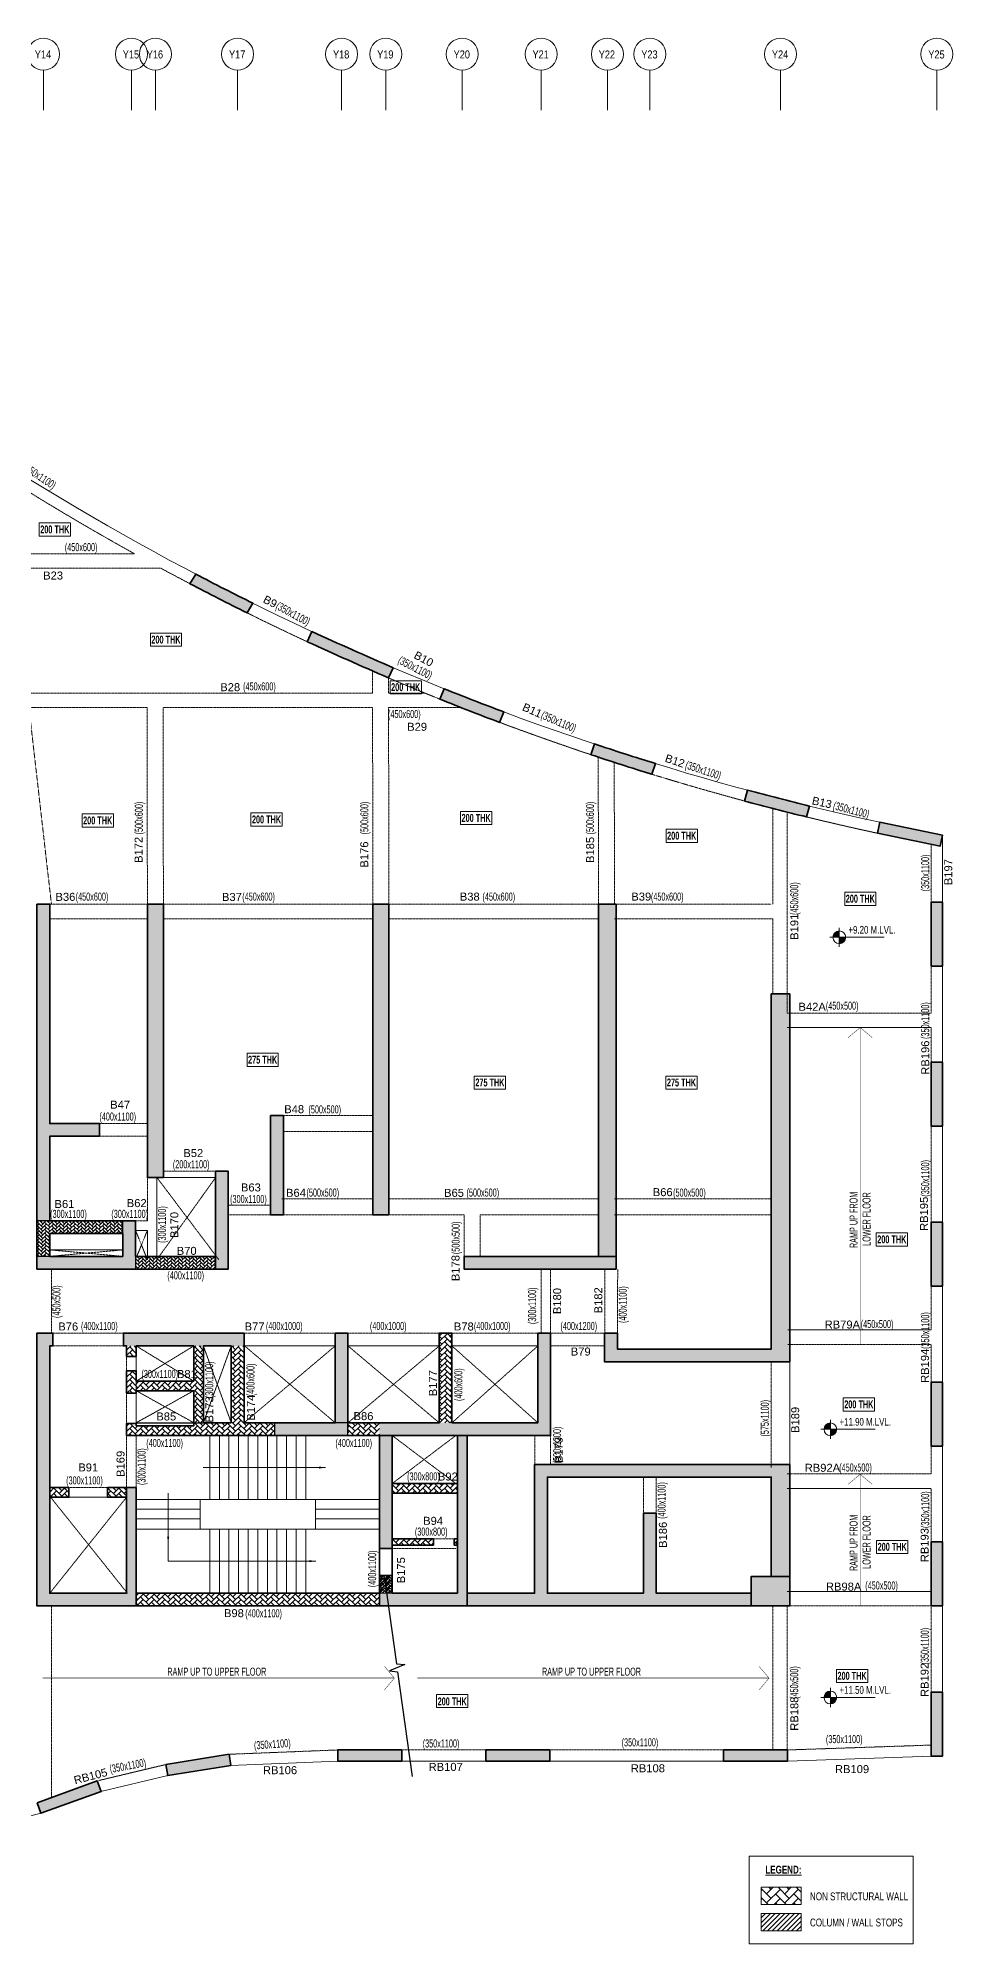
# Model space of a CAD drawing. Header units: millimetres. Extents: x 369 to 70603, y 264 to 64054.
# Drawn here: x 42012 to 70603, y 4507 to 64054 of the extents above; entities that cross this region are included whole.
import ezdxf
from ezdxf.enums import TextEntityAlignment as Align

# ---------------------------------------------------------------- set-up
doc = ezdxf.new("R2010")
doc.units = ezdxf.units.MM
doc.linetypes.add('Grid Line', pattern=[2222.5, 1270, -317.5, 317.5, -317.5])
doc.linetypes.add('HIDDEN', pattern=[0.375, 0.25, -0.125])
for name, color, linetype, lineweight in [('A-ANNO-DIMS', 8, 'Continuous', 15), ('A-DETL-MISC', 35, 'Continuous', 15), ('A-FLOR-IDEN', 11, 'Continuous', 9), ('A-GRIDS', 8, 'Continuous', 9), ('A-HIDD-ABVE', 8, 'HIDDEN', 20), ('G-____-____-DIMS', 7, 'Continuous', 9), ('G-ANNO-TEXT', 231, 'Continuous', 9), ('S-BEAM', 7, 'Continuous', 18), ('S-BEAM-IDEN', 2, 'Continuous', 9), ('S-COL HATCH', 9, 'Continuous', 0), ('S-COLS', 5, 'Continuous', 35), ('S-GRIDS', 8, 'Continuous', 9)]:
    doc.layers.add(name, color=color, linetype=linetype, lineweight=lineweight)
for name, color, linetype in [('Beam Nos', 7, 'Continuous'), ('changes', 7, 'Continuous'), ('SECTION LINE', 4, 'Continuous'), ('SUNK SLAB', 8, 'Continuous')]:
    doc.layers.add(name, color=color, linetype=linetype)
doc.styles.add('Arial Narrow', font='ARIALN.TTF', dxfattribs={"height": 400})
doc.styles.add('Dim.s & Anno.(Misc.)', font='ARIALN.TTF')
doc.styles.add('SC-BBS1', font='SansSerif')
doc.styles.add('Swis721 LtCn BT', font='swisscl.ttf', dxfattribs={"width": 0.9, "height": 233.355162})
doc.styles.add('Swis721 LtCn BT_1', font='swisscl.ttf', dxfattribs={"height": 240})
doc.styles.add('Swis721 LtCn BT_2', font='swisscl.ttf', dxfattribs={"height": 244.992296})
doc.styles.add('Swis721 LtCn BT_B', font='', dxfattribs={"width": 0.9, "height": 246.918336})
doc.styles.get('Swis721 LtCn BT_B').set_extended_font_data('Swis721 LtCn BT', bold=True)
doc.dimstyles.new('A-GFC-100', dxfattribs={"dimscale": 100, "dimtxt": 1.75, "dimasz": 1.5, "dimexe": 1.5, "dimexo": 0, "dimgap": 1, "dimtad": 1, "dimdsep": 46, "dimtxsty": 'Dim.s & Anno.(Misc.)', "dimblk": 'ARCHTICK', "dimcen": 0, "dimdle": 1.5, "dimclrd": 256, "dimclre": 8, "dimclrt": 6, "dimazin": 2, "dimtfac": 1, "dimtix": 1, "dimtmove": 2, "dimatfit": 3, "dimfxl": 1, "dimtolj": 1, "dimlwd": -1, "dimlwe": 9, "dimarcsym": 0})
pattern_1 = [(45, (-31794446.85, 20735559.75), (0, 169.7056275), [360, -120]), (135, (-31794362, 20735644.6), (1e-14, 169.7056275), [360, -120])]

# ---------------------------------------------------------------- blocks, each defined once
blk = doc.blocks.new('*U10')
blk.add_lwpolyline([(-28.23, 0), (-1.25, 0), (-0.62, 2.5), (0.62, -2.5), (1.25, 0), (34.3, 0)])
blk = doc.blocks.new('_ARCHTICK')
at = {"color": 0, "linetype": 'ByBlock', "const_width": 0.15}
blk.add_lwpolyline([(-0.5, -0.5), (0.5, 0.5)], dxfattribs=at)
blk = doc.blocks.new('A$Cb7cd9481')
at = {"layer": 'S-COL HATCH', "transparency": 33554687}
h = blk.add_hatch(color=256, dxfattribs=at)
h.dxf.hatch_style = 1
h.paths.add_polyline_path([(28420, 25306), (28602, 25607, -0.00603), (26815, 26517), (26634, 26217, 0.006005)])
h = blk.add_hatch(color=256, dxfattribs=at)
h.dxf.hatch_style = 1
h.paths.add_polyline_path([(30445, 24722), (30297, 24405, 0.004309), (32837, 23274), (32985, 23591, -0.004327)])
h = blk.add_hatch(color=256, dxfattribs=at)
h.dxf.hatch_style = 1
h.paths.add_polyline_path([(36311, 21885), (36443, 22213, -0.006015), (34578, 22935), (34446, 22609, 0.00603)])
h = blk.add_hatch(color=256, dxfattribs=at)
h.dxf.hatch_style = 1
h.paths.add_polyline_path([(41071, 20263), (41183, 20599, -0.006015), (39279, 21210), (39167, 20874, 0.00603)])
h = blk.add_hatch(color=256, dxfattribs=at)
h.dxf.hatch_style = 1
h.paths.add_polyline_path([(45907, 18929), (46003, 19269, -0.006016), (44065, 19767), (43970, 19427, 0.006031)])
h = blk.add_hatch(color=256, dxfattribs=at)
h.dxf.hatch_style = 1
h.paths.add_polyline_path([(48195, 18764), (48125, 18421), (50085, 18021), (50155, 18363)])
h = blk.add_hatch(color=256, dxfattribs=at)
h.dxf.hatch_style = 1
h.paths.add_polyline_path([(50155, 16269), (49805, 16269), (49805, 14269), (50155, 14269)])
h = blk.add_hatch(color=256, dxfattribs=at)
h.dxf.hatch_style = 1
h.paths.add_polyline_path([(49805, 9269), (50155, 9269), (50155, 11269), (49805, 11269)])
h = blk.add_hatch(color=256, dxfattribs=at)
h.dxf.hatch_style = 1
h.paths.add_polyline_path([(50155, 6269), (49805, 6269), (49805, 4269), (50155, 4269)])
h = blk.add_hatch(color=256, dxfattribs=at)
h.dxf.hatch_style = 1
h.paths.add_polyline_path([(50155, 1269), (49805, 1269), (49805, -731), (50155, -731)])
h = blk.add_hatch(color=256, dxfattribs=at)
h.dxf.hatch_style = 1
h.paths.add_polyline_path([(49805, -5724), (50155, -5724), (50155, -3724), (49805, -3724)])
h = blk.add_hatch(color=256, dxfattribs=at)
h.dxf.hatch_style = 1
h.paths.add_polyline_path([(49805, -10421), (50155, -10421), (50155, -8421), (49805, -8421)])
h = blk.add_hatch(color=256, dxfattribs=at)
h.dxf.hatch_style = 1
h.paths.add_polyline_path([(25886, -10678), (25942, -11024), (27916, -10706), (27860, -10360)])
h = blk.add_hatch(color=256, dxfattribs=at)
h.dxf.hatch_style = 1
h.paths.add_polyline_path([(31255, -10224), (31255, -10574), (33255, -10574), (33255, -10224)])
h = blk.add_hatch(color=256, dxfattribs=at)
h.dxf.hatch_style = 1
h.paths.add_polyline_path([(35880, -10224), (35880, -10574), (37880, -10574), (37880, -10224)])
h = blk.add_hatch(color=256, dxfattribs=at)
h.dxf.hatch_style = 1
h.paths.add_polyline_path([(43315, -10224), (43315, -10574), (45315, -10574), (45315, -10224)])
h = blk.add_hatch(color=256, dxfattribs=at)
h.dxf.hatch_style = 1
h.paths.add_polyline_path([(23855, -11522), (23735, -11193), (21855, -11874), (21974, -12203)])
at = {"layer": 'S-COLS', "elevation": 0}
for points in [[(26634, 26217, 0.006005), (28420, 25306), (28602, 25607, -0.00603), (26815, 26517), (26634, 26217)], [(30297, 24405), (30445, 24722, 0.004327), (32985, 23591), (32837, 23274, -0.004309), (30297, 24405)], [(36443, 22213, -0.006015), (34578, 22935), (34446, 22609, 0.00603), (36311, 21885), (36443, 22213)], [(39167, 20874, 0.00603), (41071, 20263), (41183, 20599, -0.006015), (39279, 21210), (39167, 20874)], [(46003, 19269, -0.006016), (44065, 19767), (43970, 19427, 0.006031), (45907, 18929), (46003, 19269)]]:
    blk.add_lwpolyline(points, format="xyb", dxfattribs=at)
for points in [[(48195, 18764), (50155, 18363), (50085, 18021), (48125, 18421), (48195, 18764)], [(25886, -10678), (25942, -11024), (27916, -10706), (27860, -10360), (25886, -10678)], [(21855, -11874), (21974, -12203), (23855, -11522), (23735, -11193), (21855, -11874)]]:
    blk.add_lwpolyline(points, dxfattribs=at)
for points in [[(49805, 16269), (50155, 16269), (50155, 14269), (49805, 14269)], [(49805, 11269), (50155, 11269), (50155, 9269), (49805, 9269)], [(49805, 6269), (50155, 6269), (50155, 4269), (49805, 4269)], [(49805, 1269), (50155, 1269), (50155, -731), (49805, -731)], [(49805, -3724), (50155, -3724), (50155, -5724), (49805, -5724)], [(49805, -8421), (50155, -8421), (50155, -10421), (49805, -10421)], [(31255, -10224), (33255, -10224), (33255, -10574), (31255, -10574)], [(35880, -10224), (37880, -10224), (37880, -10574), (35880, -10574)], [(43315, -10224), (45315, -10224), (45315, -10574), (43315, -10574)]]:
    blk.add_lwpolyline(points, close=True, dxfattribs=at)
blk = doc.blocks.new('Spot Elevations - M_Spot Elevation - Target Filled-23738-FIRST FLOOR  FRAMING PLAN _NTA_')
at = {"layer": 'G-____-____-DIMS'}
h = blk.add_hatch(color=256, dxfattribs=at)
edge = h.paths.add_edge_path(flags=0)
edge.add_line((0, 0), (-2, 0))
edge.add_arc((0, 0), 2, 90, 180, ccw=False)
edge.add_line((0, 2), (0, 0))
h = blk.add_hatch(color=256, dxfattribs=at)
edge = h.paths.add_edge_path(flags=0)
edge.add_line((0, 0), (2, 0))
edge.add_arc((0, 0), 2, 270, 360, ccw=False)
edge.add_line((0, -2), (0, 0))
for p, q in [((-3, 0), (14, 0)), ((0, -3), (0, 3))]:
    blk.add_line(p, q, dxfattribs=at)
blk.add_circle((0, 0), 2, dxfattribs=at)
blk = doc.blocks.new('A$C0921b736')
at = {"layer": 'S-COL HATCH', "transparency": 33554687}
h = blk.add_hatch(color=256, dxfattribs=at)
h.dxf.hatch_style = 1
h.paths.add_polyline_path([(29725, 12785), (30125, 12785), (30125, 15425), (31675, 15425), (31675, 15825), (30125, 15825), (30125, 22675), (29725, 22675)])
h = blk.add_hatch(color=256, dxfattribs=at)
h.dxf.hatch_style = 1
h.paths.add_polyline_path([(33675, 14135), (33175, 14135), (33175, 22675), (33675, 22675)])
h = blk.add_hatch(color=256, dxfattribs=at)
h.dxf.hatch_style = 1
h.paths.add_polyline_path([(40725, 12975), (40225, 12975), (40225, 22675), (40725, 22675)])
h = blk.add_hatch(color=256, dxfattribs=at)
h.dxf.hatch_style = 1
h.paths.add_polyline_path([(43075, 11675), (43075, 11275), (47825, 11275), (47825, 11675)])
h.paths.add_polyline_path([(47825, 22675), (47275, 22675), (47275, 11675), (47825, 11675)])
h = blk.add_hatch(color=256, dxfattribs=at)
h.dxf.hatch_style = 1
h.paths.add_polyline_path([(53250, 8375), (53250, 19875), (52675, 19875), (52675, 8775), (47865, 8775), (47865, 9275), (47465, 9275), (47465, 8375)])
h = blk.add_hatch(color=256, dxfattribs=at)
h.dxf.hatch_style = 1
h.paths.add_polyline_path([(37425, 16075), (37025, 16075), (37025, 12975), (37425, 12975)])
h = blk.add_hatch(color=256, dxfattribs=at)
h.dxf.hatch_style = 1
h.paths.add_polyline_path([(35305, 11675), (35305, 11275), (35705, 11275), (35705, 14335), (35305, 14335)])
h = blk.add_hatch(color=256, dxfattribs=at)
h.dxf.hatch_style = 1
h.paths.add_polyline_path([(32805, 11275), (32805, 11675), (32805, 12785), (32405, 12785), (32405, 12385), (32405, 11675), (30125, 11675), (29725, 11675), (29725, 11275)])
at = {"layer": 'S-COL HATCH'}
h = blk.add_hatch(dxfattribs=at)
h.set_pattern_fill('AR-HBONE', color=256, scale=20)
h.set_pattern_definition([(45, (-31794446.854, 20735559.75), (0, 113.13708499), [240, -80]), (135, (-31794390.286, 20735616.32), (9e-15, 113.13708499), [240, -80])])
h.paths.add_polyline_path([(30125, 12385), (30125, 11692), (30125, 11692), (30125, 11675), (29725, 11675), (29725, 12785), (32405, 12785), (32405, 12485), (32405, 12385)])
h = blk.add_hatch(dxfattribs=at)
h.set_pattern_fill('AR-HBONE', color=256, scale=20)
h.set_pattern_definition([(45, (-31966103.18, 21022167.41), (0, 113.13708499), [240, -80]), (135, (-31966046.61, 21022223.98), (9e-15, 113.13708499), [240, -80])])
h.paths.add_polyline_path([(35305, 11275), (35305, 11675), (32805, 11675), (32805, 11275)])
at = {"layer": 'S-COL HATCH', "transparency": 33554687}
h = blk.add_hatch(color=256, dxfattribs=at)
h.dxf.hatch_style = 1
h.paths.add_polyline_path([(32525, 4450), (32825, 4450), (32825, 1150), (32825, 750), (30125, 750), (29725, 750), (29725, 1150), (29725, 1150), (29725, 9275), (30225, 9275), (30225, 8875), (30125, 8875), (30125, 1150), (30125, 1150), (32525, 1150), (32525, 1150)])
h = blk.add_hatch(color=256, dxfattribs=at)
h.dxf.hatch_style = 1
h.paths.add_polyline_path([(36195, 9275), (32425, 9275), (32425, 8875), (36195, 8875)])
h = blk.add_hatch(color=256, dxfattribs=at)
h.dxf.hatch_style = 1
h.paths.add_polyline_path([(39445, 9275), (39045, 9275), (39045, 6475), (39445, 6475)])
h = blk.add_hatch(color=256, dxfattribs=at)
h.dxf.hatch_style = 1
h.paths.add_polyline_path([(40425, 6075), (40425, 6475), (45379, 6475), (45379, 9275), (45779, 9275), (45779, 6075)])
at = {"layer": 'S-COL HATCH'}
h = blk.add_hatch(dxfattribs=at)
h.set_pattern_fill('AR-HBONE', color=256, scale=30)
h.set_pattern_definition(pattern_1)
h.paths.add_polyline_path([(42695, 6475), (42295, 6475), (42295, 9275), (42695, 9275)])
h = blk.add_hatch(dxfattribs=at)
h.set_pattern_fill('AR-HBONE', color=256, scale=30)
h.set_pattern_definition(pattern_1)
h.paths.add_polyline_path([(34925, 8875), (34625, 8875), (34625, 7775), (32825, 7775), (32825, 8100), (32525, 8100), (32525, 7398), (32825, 7398), (32825, 7475), (34625, 7475), (34625, 6375), (32825, 6375), (32825, 6453), (32525, 6453), (32525, 6075), (37145, 6075), (37145, 6475), (34925, 6475)])
h = blk.add_hatch(dxfattribs=at)
h.set_pattern_fill('AR-HBONE', color=256, scale=30)
h.set_pattern_definition(pattern_1)
h.paths.add_polyline_path([(32825, 8875), (32525, 8875), (32525, 8550), (32825, 8550)])
h = blk.add_hatch(dxfattribs=at)
h.set_pattern_fill('AR-HBONE', color=256, scale=30)
h.set_pattern_definition(pattern_1)
h.paths.add_polyline_path([(36195, 6475), (35795, 6475), (35795, 8875), (36195, 8875)])
at = {"layer": 'S-COL HATCH', "transparency": 33554687}
h = blk.add_hatch(color=256, dxfattribs=at)
h.dxf.hatch_style = 1
h.paths.add_polyline_path([(39445, 6475), (37145, 6475), (37145, 6075), (39445, 6075)])
at = {"layer": 'S-COL HATCH'}
h = blk.add_hatch(dxfattribs=at)
h.set_pattern_fill('AR-HBONE', color=256, scale=30)
h.set_pattern_definition(pattern_1)
h.paths.add_polyline_path([(39445, 6475), (40425, 6475), (40425, 6075), (39445, 6075)])
at = {"layer": 'S-COL HATCH', "transparency": 33554687}
h = blk.add_hatch(color=256, dxfattribs=at)
h.dxf.hatch_style = 1
h.paths.add_polyline_path([(40425, 6075), (40825, 6075), (40825, 6075), (40825, 4575), (40825, 4575), (40825, 4275), (40825, 2550), (40425, 2550)])
h = blk.add_hatch(color=256, dxfattribs=at)
h.dxf.hatch_style = 1
h.paths.add_polyline_path([(42865, 6075), (43165, 6075), (43165, 750), (42865, 750), (40425, 750), (40425, 1150), (42865, 1150), (42865, 2850), (42865, 2850), (42865, 2850)])
h = blk.add_hatch(color=256, dxfattribs=at)
h.dxf.hatch_style = 1
h.paths.add_polyline_path([(52675, 4775), (52675, 1675), (53250, 1675), (53250, 5175), (45279, 5175), (45279, 1150), (43165, 1150), (43165, 750), (52050, 750), (52050, 1150), (49079, 1150), (49079, 3648), (48679, 3648), (48679, 1150), (45679, 1150), (45679, 4775)])
at = {"layer": 'S-COL HATCH'}
h = blk.add_hatch(dxfattribs=at)
h.set_pattern_fill('AR-HBONE', color=256, scale=30)
h.set_pattern_definition([(45, (-31794446.85, 20683630.75), (0, 169.7056275), [360, -120]), (135, (-31794362, 20683715.6), (1e-14, 169.7056275), [360, -120])])
h.paths.add_polyline_path([(32525, 4150), (32525, 4450), (31925, 4450), (31925, 4150)])
h.paths.add_polyline_path([(30725, 4150), (30725, 4450), (30125, 4450), (30125, 4150)])
h = blk.add_hatch(dxfattribs=at)
h.set_pattern_fill('AR-HBONE', color=256, scale=30)
h.set_pattern_definition(pattern_1)
h.paths.add_polyline_path([(40825, 4275), (42865, 4275), (42865, 4575), (40825, 4575)])
h = blk.add_hatch(dxfattribs=at)
h.set_pattern_fill('AR-HBONE', color=256, scale=30)
h.set_pattern_definition(pattern_1)
h.paths.add_polyline_path([(42115, 2850), (42115, 2650), (40825, 2650), (40825, 2850)])
h = blk.add_hatch(dxfattribs=at)
h.set_pattern_fill('AR-HBONE', color=256, scale=30)
h.set_pattern_definition(pattern_1)
h.paths.add_polyline_path([(42765, 2850), (42865, 2850), (42865, 2650), (42765, 2650)])
h = blk.add_hatch(dxfattribs=at)
h.set_pattern_fill('AR-HBONE', color=256, scale=30)
h.set_pattern_definition(pattern_1)
h.paths.add_polyline_path([(40425, 1700), (40825, 1700), (40825, 1150), (40425, 1150)])
at = {"layer": 'S-COL HATCH', "transparency": 33554687}
h = blk.add_hatch(color=256, dxfattribs=at)
h.dxf.hatch_style = 1
h.paths.add_polyline_path([(53250, 1675), (53250, 750), (52050, 750), (52050, 1675)])
at = {"layer": 'S-COL HATCH'}
h = blk.add_hatch(dxfattribs=at)
h.set_pattern_fill('AR-HBONE', color=256, scale=30)
h.set_pattern_definition(pattern_1)
h.paths.add_polyline_path([(40425, 1150), (32825, 1150), (32825, 750), (40425, 750)])
at = {"layer": 'changes'}
for p, q in [((30125, 12785), (29725, 12785)), ((32405, 12385), (32405, 12785)), ((30125, 11675), (29725, 11675)), ((32805, 11675), (32805, 11275)), ((35305, 11675), (35305, 11275))]:
    blk.add_line(p, q, dxfattribs=at)
blk.add_lwpolyline([(39445, 6475), (37145, 6475), (37145, 6075), (39445, 6075)], close=True, dxfattribs=at)
at = {"layer": 'S-COLS'}
for p, q in [((32525, 4450), (32525, 1150)), ((32825, 4450), (32825, 1150)), ((40825, 2550), (40425, 2550)), ((40825, 1700), (40425, 1700)), ((32825, 1150), (32825, 750))]:
    blk.add_line(p, q, dxfattribs=at)
for points in [[(29725, 11275), (29725, 22675), (30125, 22675), (30125, 15825), (31675, 15825), (31675, 15425), (30125, 15425), (30125, 12785), (32805, 12785), (32805, 11675), (35305, 11675), (35305, 14335), (35705, 14335), (35705, 11275), (29725, 11275)], [(47825, 11675), (47825, 22675), (47275, 22675), (47275, 11675), (47825, 11675)], [(29725, 1150), (29725, 9275), (30225, 9275), (30225, 8875), (30125, 8875), (30125, 1150), (32525, 1150)], [(36195, 9275), (32425, 9275), (32425, 8875), (32525, 8875), (32525, 8550), (32825, 8550), (32825, 8875), (33725, 8875), (34625, 8875), (34625, 7775), (32825, 7775), (32825, 8100), (32525, 8100), (32525, 7398), (32825, 7398), (32825, 7475), (34625, 7475), (34625, 6375), (33725, 6375), (32825, 6375), (32825, 6453), (32525, 6453), (32525, 6075), (34625, 6075), (34625, 6075), (45779, 6075), (45779, 9275), (45379, 9275), (45379, 6475), (42695, 6475), (42695, 9275)], [(39045, 9275), (39045, 6475), (36195, 6475), (36195, 9275)], [(39445, 9275), (39045, 9275)], [(42295, 9275), (42295, 6475), (39445, 6475), (39445, 9275)], [(42695, 9275), (42295, 9275)], [(40825, 750), (40425, 750), (40425, 6075)], [(40825, 6075), (40825, 1150)], [(43165, 6075), (43165, 750), (42865, 750)], [(42865, 1150), (42865, 6075)], [(43165, 1150), (45279, 1150), (45279, 5175), (53250, 5175)], [(53250, 5175), (53250, 1675), (52675, 1675), (52675, 4775), (45679, 4775), (45679, 1150), (48679, 1150), (48679, 3648), (49079, 3648), (49079, 1150), (52050, 1150), (52050, 750), (43165, 750)], [(30125, 4150), (30725, 4150), (30725, 4450), (30125, 4450)], [(32525, 4150), (31925, 4150), (31925, 4450), (32825, 4450)], [(40825, 2850), (42115, 2850)], [(42115, 2650), (40825, 2650)], [(42115, 2850), (42115, 2650)], [(42765, 2650), (42765, 2850)], [(42765, 2850), (42865, 2850)], [(42865, 2650), (42765, 2650)], [(30125, 750), (30125, 750), (29725, 750), (29725, 1150)], [(32825, 1150), (40425, 1150), (40425, 750), (30125, 750)], [(40825, 1150), (42865, 1150)], [(42865, 750), (40825, 750)]]:
    blk.add_lwpolyline(points, dxfattribs=at)
for points in [[(33675, 14135), (33175, 14135), (33175, 22675), (33675, 22675)], [(53250, 8375), (47465, 8375), (47465, 9275), (47865, 9275), (47865, 8775), (52675, 8775), (52675, 19875), (53250, 19875)], [(30125, 12385), (32405, 12385), (32405, 11675), (30125, 11675)], [(35795, 6475), (34925, 6475), (34925, 8875), (35795, 8875)], [(40825, 4575), (42865, 4575), (42865, 4275), (40825, 4275)]]:
    blk.add_lwpolyline(points, close=True, dxfattribs=at)
at = {"layer": 'S-COLS', "elevation": 0}
for points in [[(40725, 12975), (40225, 12975), (40225, 22675), (40725, 22675)], [(37425, 16075), (37025, 16075), (37025, 12975), (37425, 12975)], [(43075, 11675), (47825, 11675), (47825, 11275), (43075, 11275)], [(53250, 750), (52050, 750), (52050, 1675), (53250, 1675)]]:
    blk.add_lwpolyline(points, close=True, dxfattribs=at)
blk = doc.blocks.new('Grid - Type 1 Structural-6743905-9TH FLOOR LVL')
at = {"layer": 'A-GRIDS'}
blk.add_circle((0, 0), 4, dxfattribs=at)
blk = doc.blocks.new('A$C45bf0ae9')
at = {"layer": 'S-GRIDS', "linetype": 'Grid Line'}
for p, q in [((22055, 41014), (22055, 42264)), ((24805, 41014), (24805, 42264)), ((25555, 41014), (25555, 42264)), ((28125, 41014), (28125, 42264)), ((31375, 41014), (31375, 42264)), ((32755, 41014), (32755, 42264)), ((35145, 41014), (35145, 42264)), ((37610, 41014), (37610, 42264)), ((39680, 41014), (39680, 42264)), ((41010, 41014), (41010, 42264)), ((45093, 41014), (45093, 42264)), ((49980, 41014), (49980, 42264))]:
    blk.add_line(p, q, dxfattribs=at)
at = {"layer": 'A-GRIDS', "xscale": 124.9999999999999, "yscale": 124.9999999999999, "zscale": 124.9999999999999}
for p in [(22055, 42764), (24805, 42764), (25555, 42764), (28125, 42764), (31375, 42764), (32755, 42764), (35145, 42764), (37610, 42764), (39680, 42764), (41010, 42764), (45093, 42764), (49980, 42764)]:
    blk.add_blockref('Grid - Type 1 Structural-6743905-9TH FLOOR LVL', p, dxfattribs=at)
at = {"layer": 'A-GRIDS', "lineweight": 18, "char_height": 250, "width": 641.35, "attachment_point": 1, "style": 'Arial Narrow'}
for s, insert in [('Y14', (21786, 42879)), ('Y15', (24536, 42879)), ('Y16', (25286, 42879)), ('Y17', (27856, 42879)), ('Y18', (31106, 42879)), ('Y19', (32486, 42879)), ('Y20', (34876, 42879)), ('Y21', (37341, 42879)), ('Y22', (39411, 42879)), ('Y23', (40741, 42879)), ('Y24', (44824, 42879)), ('Y25', (49711, 42879))]:
    blk.add_mtext(s, dxfattribs=dict(at, insert=insert))
blk = doc.blocks.new('A$C40398dd4')
at = {"layer": 'A-ANNO-DIMS', "ltscale": 500, "elevation": 0}
blk.add_lwpolyline([(5810, 1000), (6600, 1000), (6600, 1565)], dxfattribs=at)
at = {"layer": 'A-DETL-MISC'}
for p, q in [((2300, 4925), (2300, 2925)), ((2600, 4925), (2600, 2925)), ((2900, 4925), (2900, 2925)), ((3200, 4925), (3200, 2925)), ((3500, 4925), (3500, 2925)), ((3800, 4925), (3800, 2925)), ((4100, 4925), (4100, 2925)), ((4400, 4925), (4400, 2925)), ((4700, 4925), (4700, 2925)), ((5000, 4925), (5000, 2925)), ((5300, 4925), (5300, 2925)), ((2300, 0), (2300, 2000)), ((2600, 0), (2600, 2000)), ((2900, 0), (2900, 2000)), ((3200, 0), (3200, 2000)), ((3500, 0), (3500, 2000)), ((3800, 0), (3800, 2000)), ((4100, 0), (4100, 2000)), ((4400, 0), (4400, 2000)), ((4700, 0), (4700, 2000)), ((5000, 0), (5000, 2000)), ((5300, 0), (5300, 2000))]:
    blk.add_line(p, q, dxfattribs=at)
for points in [[(2000, 2925), (0, 2925)], [(2000, 2625), (0, 2625)], [(5600, 2925), (7600, 2925)], [(5600, 2625), (7600, 2625)], [(2000, 2325), (0, 2325)], [(5600, 2325), (7600, 2325)]]:
    blk.add_lwpolyline(points, dxfattribs=at)
blk.add_lwpolyline([(5600, 2925), (5600, 2000), (2000, 2000), (2000, 2925)], close=True, dxfattribs=at)
at = {"layer": 'A-DETL-MISC', "elevation": 0}
for points in [[(2000, 2000), (0, 2000)], [(5600, 2000), (7600, 2000)]]:
    blk.add_lwpolyline(points, dxfattribs=at)
at = {"layer": 'A-ANNO-DIMS', "ltscale": 500}
for points in [[(1688, 3925), (5510, 3925)], [(6600, 1565), (6600, 3126)], [(1988, 1000), (5810, 1000)]]:
    blk.add_leader(points, dimstyle='A-GFC-100', override={"dimasz": 2, "dimtad": 0, "dimfxl": 0.18, "dimarcsym": 1}, dxfattribs=at)

msp = doc.modelspace()

# ---------------------------------------------------------------- hatches: boundary and pattern name
at = {"layer": 'S-COL HATCH'}
h = msp.add_hatch(dxfattribs=at)
h.set_pattern_fill('AR-HBONE', color=256, scale=15)
h.set_pattern_definition([(45, (-31754194.375, 20697945.88), (0, 84.85281374), [180, -60]), (135, (-31754151.95, 20697988.306), (7e-15, 84.85281374), [180, -60])])
h.paths.add_polyline_path([(53077.5, 16015.2), (52677.5, 16015.2), (52677.5, 15465.1), (53077.5, 15465.1)])
at = {"layer": 'SUNK SLAB'}
h = msp.add_hatch(dxfattribs=at)
h.set_pattern_fill('AR-HBONE', color=8, scale=50, style=0)
h.set_pattern_definition([(45, (-31293991.19, 20969803.68), (0, 282.8427125), [600, -200]), (135, (-31293849.76, 20969945.1), (2e-14, 282.8427125), [600, -200])])
h.paths.add_polyline_path([(65859, 6275.1), (65859, 5733.9), (64609.4, 5733.9), (64609.4, 6275.1)], flags=0)
h = msp.add_hatch(dxfattribs=at)
h.set_pattern_fill('ANSI31', color=8, scale=850, style=0)
h.set_pattern_definition([(45, (-31293991.19, 20970472.18), (-75.1300955, 75.1300955), [])])
h.paths.add_polyline_path([(65859, 5458.7), (65859, 4917.5), (64609.4, 4917.5), (64609.4, 5458.7)], flags=0)

# ---------------------------------------------------------------- linework, layer by layer
at = {"layer": 'A-FLOR-IDEN', "color": 8, "flags": 128}
for points in [[(43023.9, 48905.2), (43023.9, 48493.3), (42046.4, 48493.3), (42046.4, 48905.2)], [(43023.9, 48905.2), (43023.9, 48493.3), (42046.4, 48493.3), (42046.4, 48905.2)], [(46497.4, 45463.2), (46497.4, 45051.3), (45519.9, 45051.3), (45519.9, 45463.2)], [(46497.4, 45463.2), (46497.4, 45051.3), (45519.9, 45051.3), (45519.9, 45463.2)], [(53989.9, 43976.2), (53989.9, 43564.3), (53012.4, 43564.3), (53012.4, 43976.2)], [(53989.9, 43976.2), (53989.9, 43564.3), (53012.4, 43564.3), (53012.4, 43976.2)], [(44363.9, 39811.7), (44363.9, 39399.8), (43386.4, 39399.8), (43386.4, 39811.7)], [(44363.9, 39811.7), (44363.9, 39399.8), (43386.4, 39399.8), (43386.4, 39811.7)], [(49639.9, 39842.7), (49639.9, 39430.8), (48662.4, 39430.8), (48662.4, 39842.7)], [(49639.9, 39842.7), (49639.9, 39430.8), (48662.4, 39430.8), (48662.4, 39842.7)], [(56191.4, 39891.2), (56191.4, 39479.3), (55213.9, 39479.3), (55213.9, 39891.2)], [(56191.4, 39891.2), (56191.4, 39479.3), (55213.9, 39479.3), (55213.9, 39891.2)], [(62616.4, 39335.7), (62616.4, 38923.8), (61638.9, 38923.8), (61638.9, 39335.7)], [(62616.4, 39335.7), (62616.4, 38923.8), (61638.9, 38923.8), (61638.9, 39335.7)], [(68198.4, 37366.7), (68198.4, 36954.8), (67220.9, 36954.8), (67220.9, 37366.7)], [(68198.4, 37366.7), (68198.4, 36954.8), (67220.9, 36954.8), (67220.9, 37366.7)], [(49519.1, 32334), (49519.1, 31922.2), (48541.6, 31922.2), (48541.6, 32334)], [(56622.1, 31624), (56622.1, 31212.2), (55644.6, 31212.2), (55644.6, 31624)], [(62609.1, 31624), (62609.1, 31212.2), (61631.6, 31212.2), (61631.6, 31624)]]:
    msp.add_lwpolyline(points, close=True, dxfattribs=at)
at = {"layer": 'A-FLOR-IDEN', "color": 8, "elevation": 0, "flags": 128}
for points in [[(69183.5, 26721.6), (69183.5, 26309.8), (68206, 26309.8), (68206, 26721.6)], [(68153, 21566.7), (68153, 21154.9), (67175.5, 21154.9), (67175.5, 21566.7)], [(69196, 17114.7), (69196, 16702.9), (68218.5, 16702.9), (68218.5, 17114.7)], [(67940.3, 13084.2), (67940.3, 12672.4), (66962.8, 12672.4), (66962.8, 13084.2)], [(55443.4, 12302.6), (55443.4, 11890.8), (54465.9, 11890.8), (54465.9, 12302.6)]]:
    msp.add_lwpolyline(points, close=True, dxfattribs=at)
at = {"layer": 'A-HIDD-ABVE', "linetype": 'HIDDEN'}
for p, q in [((47557.5, 28450.3), (45727.5, 25890.3)), ((47657.5, 25890.3), (45727.5, 28450.3)), ((45427.5, 26800.3), (45057.5, 25890.3)), ((45427.5, 25890.3), (45057.5, 26800.3)), ((44657.5, 26190.5), (42377.5, 25990.3)), ((44657.5, 25990.3), (42377.5, 26190.5)), ((46877.5, 23190.3), (45077.5, 22090.3)), ((46877.5, 22090.3), (45077.5, 23190.3)), ((48047.5, 23190.3), (47177.5, 20790.3)), ((48047.5, 20790.3), (47177.5, 23190.3)), ((51297.5, 23190.3), (48447.5, 20790.3)), ((51297.5, 20790.3), (48467.5, 23190.3)), ((54547.5, 23190.3), (51697.5, 20790.3)), ((54547.5, 20790.3), (51697.5, 23190.3)), ((57631.8, 23190.3), (54947.5, 20790.3)), ((57631.8, 20790.3), (54947.5, 23190.3)), ((46877.5, 20790.3), (45077.5, 21790.3)), ((46877.5, 21790.3), (45077.5, 20790.3)), ((53077.5, 20390.3), (55067.4, 18890.3)), ((53077.5, 18890.3), (55067.4, 20390.3)), ((44777.5, 18465.1), (42377.5, 15465.1)), ((42401.6, 18465.1), (44801.6, 15465.1))]:
    msp.add_line(p, q, dxfattribs=at)
at = {"layer": 'G-ANNO-TEXT', "color": 7, "elevation": 0}
for points in [[(64240.8, 7247.3), (69359.5, 7247.3), (69359.5, 4507.1), (64240.8, 4507.1)], [(65859, 6275.1), (65859, 5733.9), (64609.4, 5733.9), (64609.4, 6275.1)], [(65859, 5458.7), (65859, 4917.5), (64609.4, 4917.5), (64609.4, 5458.7)]]:
    msp.add_lwpolyline(points, close=True, dxfattribs=at)
at = {"layer": 'S-BEAM', "linetype": 'HIDDEN'}
for p, q in [((41698.3, 47940.3), (45028.9, 47940.3)), ((41698.3, 47490.3), (45850.3, 47490.3)), ((52464.2, 43590.3, 0), (52462.8, 44278, 0)), ((41698.3, 43590.3), (52464.2, 43590.3)), ((52964.2, 43590.3, 0), (52963.3, 44063.1, 0)), ((52964.2, 43590.3), (54096.9, 43590.3)), ((42425.9, 37018.8), (41725, 43141.5, 0)), ((45419.9, 43140.3), (41725.1, 43140.3)), ((45427.5, 36990.3), (45419.9, 43140.3)), ((45920.1, 43140.3), (52465.1, 43140.3)), ((45927.5, 36990.3), (45920.1, 43140.3)), ((52477.5, 36990.3, 0), (52465.1, 43140.3, 0)), ((52965.1, 43140.3), (55221.3, 43140.3)), ((52977.5, 36990.3, 0), (52965.1, 43140.3, 0)), ((59527.5, 36990.3), (59518.2, 41588.7)), ((60027.5, 36990.3), (60018.5, 41424.9)), ((64977.6, 36990.3), (64977.6, 39983.8)), ((65427.6, 33590.3), (65427.6, 39869.1)), ((45427.5, 36990.3), (42377.5, 36990.3)), ((45927.5, 36990.3), (52477.5, 36990.3, 0)), ((59527.5, 36990.3), (52977.5, 36990.3, 0)), ((64927.5, 36990.3), (60027.5, 36990.3)), ((45427.5, 36540.3), (42377.5, 36540.3)), ((45927.5, 36540.3), (52477.5, 36540.3)), ((59527.5, 36540.3), (52977.5, 36540.3)), ((64977.6, 36540.3), (60027.5, 36540.3)), ((64977.6, 34190.3), (64977.6, 36540.3)), ((69927.9, 33590.3), (65427.6, 33590.3)), ((49677.5, 30390.3, 0), (52477.5, 30390.3, 0)), ((43927.5, 30140.3), (45427.5, 30140.3)), ((49677.5, 29890.3, 0), (52477.5, 29890.3, 0)), ((43927.5, 29740.3), (45427.5, 29740.3)), ((47557.5, 28650.3), (45927.5, 28650.3)), ((45427.5, 28450.3), (45427.5, 27100.3)), ((49277.5, 27590.3), (47957.5, 27590.3)), ((52477.5, 27790.3, 0), (49627.5, 27790.3, 0)), ((59527.5, 27790.3), (52977.5, 27790.3)), ((60027.5, 27790.3), (64927.5, 27790.3)), ((45427.5, 27100.3), (45057.5, 27100.3)), ((55327.5, 27290.3), (47957.5, 27290.3)), ((55327.5, 25990.4, 0), (55327.5, 27290.3, 0)), ((59527.5, 27290.3), (55827.5, 27290.3)), ((55827.5, 25990.4, 0), (55827.5, 27290.3, 0)), ((60027.5, 27290.3), (64927.5, 27290.3)), ((42427.5, 25590.3), (42427.5, 23590.3)), ((57731.8, 23590.3), (57731.8, 25590.3, 0)), ((58031.8, 23590.3), (58031.8, 25590.3, 0)), ((59727.5, 25590.3), (59727.5, 23590.3)), ((60127.5, 25590.3, 0), (60117.5, 23590.3)), ((44677.5, 23590.3), (42477.5, 23590.3)), ((51297.5, 23590.3), (48447.5, 23590.3)), ((54547.5, 23590.3), (51697.5, 23590.3)), ((57631.8, 23590.3), (54947.5, 23590.3)), ((59727.5, 23590.3), (58031.8, 23590.3)), ((65441.8, 23240.3), (69927.9, 23240.3)), ((44677.5, 23190.3), (42477.5, 23190.3)), ((44777.5, 20767.8), (44777.5, 23190.3)), ((59727.5, 23190.3), (58031.8, 23190.3)), ((64927.5, 19393.8), (64927.5, 22693.8, 0)), ((44777.5, 18765.1), (44777.5, 20390.3)), ((45077.5, 18765.1), (45077.5, 20390.3)), ((57531.8, 20390.3), (57531.8, 19490.3)), ((58031.8, 20390.3), (58031.8, 19490.3)), ((60931.8, 17962.9), (60931.8, 19090.3)), ((61331.8, 17962.9), (61331.8, 19090.3)), ((65427.5, 19190.3), (69927.9, 19190.3)), ((44177.5, 18765.1), (42977.5, 18765.1)), ((55067.4, 16865.1), (53077.5, 16865.1)), ((55017.8, 17165.1), (54317.4, 17165.1)), ((42427.5, 15065.1), (42427.5, 9079.1)), ((64977.5, 15065.1), (64977.5, 10570.8)), ((65427.5, 15065.1), (69941.8, 15065.1)), ((65427.5, 15065.1), (65427.5, 10584.2)), ((65425.9, 10566.1), (69931.2, 10719.3, 0)), ((48004.5, 10432.4, 0), (51370.9, 10566.2, 0)), ((53377.8, 10566.3, 0), (56002.9, 10566.3, 0)), ((63437.8, 10566.3, 0), (58002.9, 10566.3, 0)), ((43896.3, 9608.6, 0), (45983.4, 10107, 0)), ((42427.5, 8706.8), (42427.5, 8702.3))]:
    msp.add_line(p, q, dxfattribs=at)
at = {"layer": 'S-BEAM'}
for p, q in [((69927.9, 33140.3), (65427.5, 33140.3)), ((45727.5, 28450.3), (45727.5, 25890.3)), ((47557.5, 28450.3), (45927.5, 28450.3)), ((45427.5, 26800.3), (45057.5, 26800.3)), ((45427.5, 26800.3), (45427.5, 25890.3)), ((65441.8, 23690.3), (69927.9, 23690.3)), ((45077.5, 20767.8), (45077.5, 23190.3)), ((51297.5, 23190.3), (48447.5, 23190.3)), ((54547.5, 23190.3), (51697.5, 23190.3)), ((57631.8, 23190.3), (54947.5, 23190.3)), ((65502.5, 19390.3), (65502.5, 22690.3, 0)), ((44177.5, 18465.1), (42977.5, 18465.1)), ((65427.5, 18740.3), (69927.9, 18740.3)), ((65427.5, 15515.1), (69941.8, 15515.1)), ((48018.4, 10082.6, 0), (51384.8, 10216.4, 0)), ((53377.8, 10216.3, 0), (56002.9, 10216.3, 0)), ((63437.8, 10216.3, 0), (58002.9, 10216.3, 0)), ((65437.8, 10216.3), (69943.1, 10369.5, 0)), ((43977.6, 9268.2, 0), (46064.7, 9766.6, 0)), ((35869.8, 6968, 0), (42097.1, 8587.2, 0))]:
    msp.add_line(p, q, dxfattribs=at)
at = {"layer": 'S-BEAM', "ltscale": 250000, "elevation": 0}
msp.add_lwpolyline([(70277.9, 39153.7, -0.1044195), (38160.8, 52618.7, 0.059137), (30037.7, 57941.5, 0.0634891)], format="xyb", dxfattribs=at)
at = {"layer": 'S-BEAM', "linetype": 'HIDDEN', "elevation": 0}
for points in [[(45028.9, 47940.3, -0.0114004), (41698.3, 49889.7)], [(52462.8, 44278, -0.0217249), (45850.3, 47490.3, -0.0217249)], [(59518.2, 41588.7, -0.0207042), (52963.3, 44063.1, -0.0207042)], [(64977.6, 39983.8, -0.0152572), (60018.5, 41424.9, -0.0152572)], [(69941.8, 38862.1, -0.0136644), (65427.6, 39869.1, -0.0136644)]]:
    msp.add_lwpolyline(points, format="xyb", dxfattribs=at)
for points in [[(69927.9, 33590.3), (69927.9, 38862.1)], [(69927.9, 23690.3), (69927.9, 33140.3)], [(69927.9, 19190.3), (69927.9, 23240.3)], [(69927.9, 10369.5), (69927.9, 18740.3)]]:
    msp.add_lwpolyline(points, dxfattribs=at)
at = {"layer": 'S-BEAM', "elevation": 0}
msp.add_lwpolyline([(70277.9, 10369.5), (70277.9, 39153.7)], dxfattribs=at)
at = {"layer": 'S-BEAM', "const_width": 12.5, "elevation": 0}
for points in [[(68081.2, 32824), (67706.2, 33140.3), (67331.2, 32824)], [(52830.3, 12435.9), (53146.6, 12810.9), (52830.3, 13185.9)], [(64539.9, 12435.9), (64856.3, 12810.9), (64539.9, 13185.9)], [(42152.8, 12815.1), (53145.3, 12815.1)], [(53862.5, 12815.1), (64855, 12815.1)]]:
    msp.add_lwpolyline(points, dxfattribs=at)
at = {"layer": 'S-BEAM', "const_width": 12.5}
for points in [[(67706.2, 33140.3), (67706.2, 23240.3)], [(68081.2, 18866.8), (67706.2, 19183.2), (67331.2, 18866.8)], [(67706.2, 19190.3), (67706.2, 15065.1)]]:
    msp.add_lwpolyline(points, dxfattribs=at)
at = {"layer": 'S-BEAM', "elevation": 0}
msp.add_lwpolyline([(42377.5, 25990.3), (44657.5, 25990.3), (44657.5, 26190.5), (42377.5, 26190.5)], close=True, dxfattribs=at)
at = {"layer": 'S-COL HATCH', "elevation": 0}
msp.add_lwpolyline([(53077.5, 15465.1), (52677.5, 15465.1), (52677.5, 16015.2), (53077.5, 16015.2)], close=True, dxfattribs=at)
at = {"layer": 'SECTION LINE'}
msp.add_line((45077.5, 20790.3), (47177.5, 20790.3), dxfattribs=at)

# ---------------------------------------------------------------- block references
at = {"xscale": 100, "yscale": 100, "zscale": 100, "rotation": 277.960533334072}
msp.add_blockref('*U10', (53230.7, 13136, 0), dxfattribs=at)
at = {"layer": 'Beam Nos'}
msp.add_blockref('A$C45bf0ae9', (20123.1, 20790.3), dxfattribs=at)
at = {"layer": 'changes'}
msp.add_blockref('A$C0921b736', (12252.5, 14315.1), dxfattribs=at)
msp.add_blockref('A$C0921b736', (12252.5, 14315.1), dxfattribs=at)
at = {"layer": 'G-____-____-DIMS', "xscale": 99.99999999999991, "yscale": 99.99999999999991, "zscale": 99.99999999999991}
for p in [(67053.8, 35958.6, 0), (66775.3, 20585.1, 0), (66775.3, 12205.6, 0)]:
    msp.add_blockref('Spot Elevations - M_Spot Elevation - Target Filled-23738-FIRST FLOOR  FRAMING PLAN _NTA_', p, dxfattribs=at)
at = {"layer": 'S-BEAM'}
msp.add_blockref('A$Cb7cd9481', (20123.1, 20790.3), dxfattribs=at)
at = {"layer": 'S-BEAM-IDEN', "xscale": -1}
msp.add_blockref('A$C40398dd4', (52677.5, 15465.1), dxfattribs=at)

# ---------------------------------------------------------------- texts
at = {"layer": 'A-FLOR-IDEN', "color": 1, "char_height": 246.92, "width": 1155, "attachment_point": 2, "line_spacing_factor": 0.964267, "style": 'Swis721 LtCn BT_B'}
for s, insert in [('200 THK', (42535.2, 48827.1)), ('200 THK', (42535.2, 48827.1)), ('200 THK', (46008.7, 45385.1)), ('200 THK', (46008.7, 45385.1)), ('200 THK', (53501.2, 43898.1)), ('200 THK', (53501.2, 43898.1)), ('200 THK', (43875.2, 39733.6)), ('200 THK', (43875.2, 39733.6)), ('200 THK', (49151.2, 39764.6)), ('200 THK', (49151.2, 39764.6)), ('200 THK', (55702.7, 39813.1)), ('200 THK', (55702.7, 39813.1)), ('200 THK', (62127.7, 39257.6)), ('200 THK', (62127.7, 39257.6)), ('200 THK', (67709.7, 37288.6)), ('200 THK', (67709.7, 37288.6)), ('275 THK', (49030.3, 32256)), ('275 THK', (56133.3, 31546)), ('275 THK', (62120.3, 31546)), ('200 THK', (68694.8, 26643.6)), ('200 THK', (67664.3, 21488.7)), ('200 THK', (68707.3, 17036.7)), ('200 THK', (67451.5, 13006.2)), ('200 THK', (54954.6, 12206.6))]:
    msp.add_mtext(s, dxfattribs=dict(at, insert=insert))
at = {"layer": 'Beam Nos', "color": 3, "style": 'SC-BBS1'}
for s, p in [('B23', (42480.8, 47062.7)), ('B28', (48016.6, 43574.2)), ('B29', (53857.6, 42336.7)), ('B36', (42865.7, 37022.8)), ('B37', (48070.2, 37019.1)), ('B38', (55503.1, 37030.2)), ('B39', (60863.2, 37030.2)), ('B42A', (66204.9, 33588.2)), ('B47', (44575.8, 30529.1)), ('B48', (50014.8, 30387.6)), ('B52', (46861.7, 29017.4)), ('B63', (48661.7, 27943.1)), ('B64', (50071.5, 27775.5)), ('B65', (55011.7, 27774)), ('B66', (61533.6, 27795.7, 0)), ('B61', (42834.9, 27425.6)), ('B62', (45094.3, 27453.9)), ('B70', (46655.6, 25962)), ('B76', (42952.8, 23598.5)), ('B77', (48777.8, 23598.5)), ('B78', (55316.8, 23598.5)), ('RB79A', (67147.9, 23658.7)), ('B79', (58971.3, 22815.1)), ('B81', (46662, 22112.2)), ('B85', (46017.3, 20787.2)), ('B86', (52182, 20796.7)), ('B91', (43579.7, 19194.9, 0)), ('B92', (54818.3, 18909.7, 0)), ('RB92A', (66524.9, 19182.7)), ('B94', (54357.3, 17526.1, 0)), ('RB98A', (67188.8, 15471, 0)), ('B98', (48132.6, 14640.9, 0))]:
    msp.add_text(s, height=250, dxfattribs=at).set_placement(p, align=Align.BOTTOM_CENTER)
for s, rotation, p in [('B9', 332.64829, (49174, 46269.7, 0)), ('B10', 331.961303, (53970.5, 44481.7)), ('B11', 335.988913, (57374.9, 42866.7)), ('B12', 341.267559, (61851.7, 41282.1)), ('B13', 347.635051, (66467.3, 39976.7, 0)), ('B172', 90, (45353.3, 38690.7)), ('B176', 90, (52406.3, 38544.7, 0)), ('B185', 90, (59465.6, 38687.5)), ('B191', 90, (65847, 36287.5, 0)), ('B170', 90, (46469.9, 26969.4)), ('B178', 90, (55257.7, 25623.7)), ('B180', 90, (58434.9, 24592.4)), ('B182', 90, (59720.3, 24615.5)), ('B177', 90, (54552.8, 22025.7)), ('B173', 90, (47563.7, 21207)), ('B174', 90, (48862.3, 21261.6)), ('B189', 90, (65874.7, 20879.3, 0)), ('B179', 90, (58481.8, 19939.6)), ('B169', 90, (44788.6, 19506.3, 0)), ('B186', 90, (61738.4, 17288.3, 0)), ('B175', 90, (53554.4, 16182.4)), ('RB188', 90, (65846.6, 11699.7, 0))]:
    msp.add_text(s, height=250, rotation=rotation, dxfattribs=at).set_placement(p, align=Align.BOTTOM_CENTER)
at = {"layer": 'Beam Nos', "style": 'SC-BBS1'}
for s, rotation, p in [('B197', 90, (70657.5, 37995.3, 0)), ('RB196', 90, (69939.4, 32198.2, 0)), ('RB195', 90, (69899.4, 27319.4, 0)), ('RB194', 90, (69928.5, 22569.3, 0)), ('RB193', 90, (69919.9, 16967.2, 0)), ('RB192', 90, (69919.9, 12755.7, 0)), ('RB105', 14.57455, (43702.3, 9554, 0))]:
    msp.add_text(s, height=250, rotation=rotation, dxfattribs=at).set_placement(p, align=Align.BOTTOM_CENTER)
for s, p in [('RB107', (54751.5, 9836.4, 0)), ('RB108', (61070, 9794.4, 0)), ('RB106', (49573.5, 9734.4, 0)), ('RB109', (67451.5, 9768.4, 0))]:
    msp.add_text(s, height=250, dxfattribs=at).set_placement(p, align=Align.BOTTOM_CENTER)
at = {"layer": 'G-____-____-DIMS', "char_height": 240, "attachment_point": 1, "line_spacing_factor": 0.970126, "style": 'Swis721 LtCn BT_1'}
for s, insert, width in [('+9.20 M.LVL.', (67339.2, 36314.2, 0), 1683.881), ('+11.90 M.LVL.', (67060.7, 20940.7, 0), 2163.211), ('+11.50 M.LVL.', (67060.7, 12561.2, 0), 2163.211)]:
    msp.add_mtext(s, dxfattribs=dict(at, insert=insert, width=width))
at = {"layer": 'G-ANNO-TEXT', "color": 7, "char_height": 244.992, "attachment_point": 1, "line_spacing_factor": 0.971848, "style": 'Swis721 LtCn BT_2'}
for s, insert, width in [('\\fSwis721 LtCn BT|b1|i0|c0|p34|;\\LLEGEND:', (64741.2, 6949.8), 1299), ('NON STRUCTURAL WALL', (66137.1, 6114.4), 3845.238), ('COLUMN / WALL STOPS', (66137.1, 5298), 3845.238)]:
    msp.add_mtext(s, dxfattribs=dict(at, insert=insert, width=width))
at = {"layer": 'S-BEAM-IDEN', "style": 'Swis721 LtCn BT', "width": 0.8}
for s, rotation, p in [('(350x1100)', 326.357118, (41512.2, 50583.5)), ('(450x600)', 360, (42847.4, 48023.7)), ('(350x1100)', 331.043018, (49418.3, 46238.2)), ('(350x1100)', 332.517574, (53233.9, 44535.3)), ('(450x600)', 360, (48420.3, 43673.7)), ('(450x600)', 360, (52948.3, 42811.2)), ('(350x1100)', 336.769663, (57705.1, 42805.8)), ('(350x1100)', 341.716901, (62217.8, 41242.1)), ('(500x600)', 90, (45284.8, 39174.4)), ('(500x600)', 90, (52334.8, 39174.4, 0)), ('(500x600)', 90, (59384.8, 39174.4)), ('(350x1100)', 345.468765, (66840.4, 39963.5)), ('(350x1100)', 90, (69862.7, 37395.9)), ('(450x600)', 90, (65769.8, 36657.4)), ('(350x1100)', 90, (69862.7, 32782.3, 0)), ('(350x1100)', 90, (69862.7, 27854.3)), ('(300x1100)', 90, (46009.5, 26410, 0)), ('RAMP UP FROM', 90, (67624.7, 26247.9)), ('LOWER FLOOR', 90, (68029.6, 26318.8)), ('(500x500)', 90, (55188.9, 26059)), ('(450x500)', 90, (42709.5, 24063.1)), ('(300x1100)', 90, (57577.4, 23872.9)), ('(400x1100)', 90, (60409.7, 23908.3)), ('(350x1100)', 90, (69862.7, 23098.4)), ('(300x1100)', 90, (47484.1, 21559.1)), ('(400x600)', 90, (48774.7, 21621.8, 0)), ('(400x600)', 90, (55272, 21470.1, 0)), ('(575x1100)', 90, (64849.1, 20358.1, 0)), ('(400x1100)', 360, (45394.2, 20034)), ('(400x1100)', 360, (51303.9, 20034)), ('(500x1200)', 90, (58354.4, 19521.4)), ('(300x1100)', 90, (45371, 18845.5, 0)), ('(300x800)', 360, (53544.6, 18989.8)), ('(400x1100)', 90, (61624, 17788.4)), ('(350x1100)', 90, (69862.7, 17500.8)), ('RAMP UP FROM', 90, (67624.7, 16155.9)), ('LOWER FLOOR', 90, (68029.6, 16226.8)), ('(400x1100)', 90, (52577.3, 15653.7)), ('(400x1100)', 360, (48487.8, 14711.2)), ('(350x1100)', 90, (69848.7, 13236.9, 0)), ('(450x500)', 90, (65768.5, 12161.7)), ('(350x1100)', 4.137547, (48769, 10582.2, 0)), ('(350x1100)', 10.788367, (44275.4, 9845.6))]:
    msp.add_text(s, height=250, rotation=rotation, dxfattribs=at).set_placement(p)
for s, p in [('(450x600)', (43186.9, 37105.3)), ('(450x600)', (48393.9, 37105.3)), ('(450x600)', (55902.2, 37105.3)), ('(450x600)', (61166.2, 37105.3)), ('(450x500)', (66633.9, 33697.7)), ('(400x1100)', (43927.5, 30232.5, 0)), ('(500x500)', (50461.3, 30457)), ('(200x1100)', (46223.6, 28742.5, 0)), ('(500x500)', (50401, 27857)), ('(500x500)', (55402.4, 27857)), ('(500x500)', (61858.4, 27857)), ('(300x1100)', (42388.6, 27192.5, 0)), ('(300x1100)', (44301.7, 27192.5, 0)), ('(300x1100)', (48012.9, 27657)), ('(400x1100)', (46051.6, 25271.3, 0)), ('(400x1100)', (43353.1, 23689.7)), ('(400x1000)', (49133.1, 23689.7)), ('(400x1000)', (52383.1, 23689.7)), ('(400x1000)', (55633.1, 23689.7)), ('(400x1200)', (58337.5, 23689.7)), ('(450x500)', (67723.8, 23749.8, 0)), ('(300x1100)', (45240.8, 22190.5)), ('(300x1100)', (42889.3, 18864.5)), ('(450x500)', (67051.3, 19266.9, 0)), ('(300x800)', (53788.6, 17264.5)), ('(450x500)', (67864.6, 15581.2)), ('RAMP UP TO UPPER FLOOR', (46050.1, 12888.8)), ('RAMP UP TO UPPER FLOOR', (57759.8, 12888.8)), ('(350x1100)', (54033.1, 10644.8, 0)), ('(350x1100)', (60249, 10679.1)), ('(350x1100)', (66634.5, 10781.1))]:
    msp.add_text(s, height=250, dxfattribs=at).set_placement(p)

doc.saveas('drawing.dxf')
